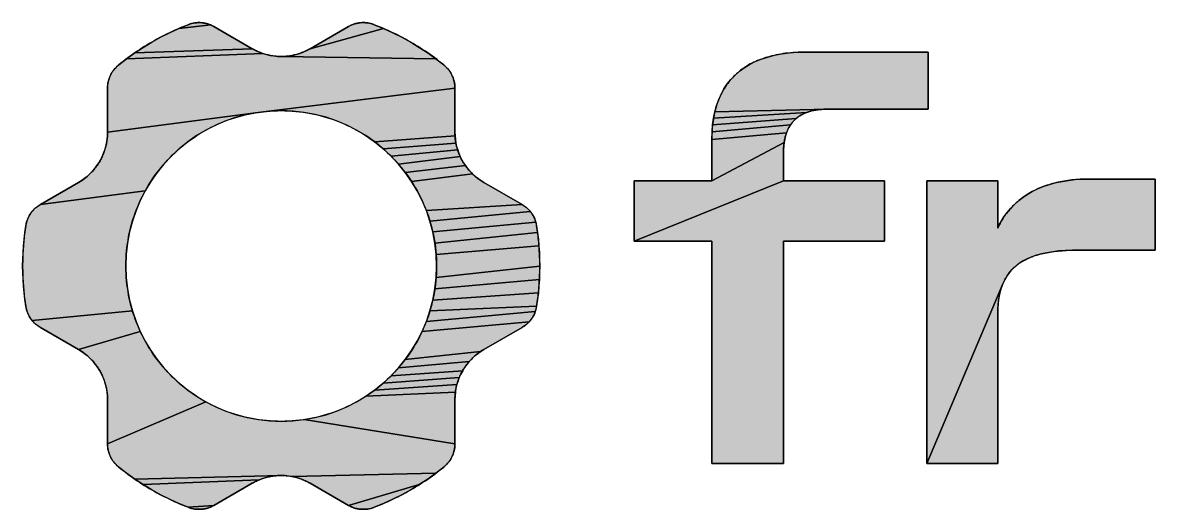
# Model space of a CAD drawing. Header units: millimetres. Extents: x 0 to 420, y 0 to 297.
# Drawn here: x 335.25 to 349.34, y 51.62 to 57.68 of the extents above; entities that cross this region are included whole.
import ezdxf

# ---------------------------------------------------------------- set-up
doc = ezdxf.new("R2010")
doc.units = ezdxf.units.MM
doc.header["$LTSCALE"] = 23.1
doc.layers.get('0').update_dxf_attribs({"linetype": 'CONTINUOUS'})

msp = doc.modelspace()

# ---------------------------------------------------------------- hatches: boundary and pattern name
at = {"linetype": 'CONTINUOUS'}
for points in [[(337.633, 57.627), (338.109, 57.352), (336.648, 57.3), (336.752, 57.369), (336.859, 57.433), (336.969, 57.494), (337.081, 57.551), (337.196, 57.603), (337.593, 57.647), (337.613, 57.637)], [(337.421, 57.675), (337.443, 57.676), (337.465, 57.676), (337.487, 57.674), (337.508, 57.671), (337.53, 57.667), (337.551, 57.661), (337.572, 57.655), (337.593, 57.647), (337.196, 57.603), (337.313, 57.651), (337.334, 57.658), (337.355, 57.664), (337.377, 57.669), (337.399, 57.673)], [(340.186, 57.369), (340.29, 57.3), (340.391, 57.227), (338.469, 57.256), (338.515, 57.257), (338.562, 57.262), (338.608, 57.269), (338.653, 57.28), (338.699, 57.293), (338.743, 57.31), (338.786, 57.33), (338.829, 57.352), (339.742, 57.603), (339.857, 57.551), (339.969, 57.494), (340.079, 57.433)], [(339.495, 57.676), (339.517, 57.675), (339.539, 57.673), (339.56, 57.669), (339.582, 57.664), (339.603, 57.658), (339.625, 57.651), (339.742, 57.603), (338.829, 57.352), (339.305, 57.627), (339.324, 57.637), (339.345, 57.647), (339.365, 57.655), (339.386, 57.661), (339.408, 57.667), (339.429, 57.671), (339.451, 57.674), (339.473, 57.676)], [(338.195, 57.31), (338.239, 57.293), (336.546, 57.227), (336.648, 57.3), (338.109, 57.352), (338.151, 57.33)], [(338.469, 57.256), (340.391, 57.227), (340.49, 57.15), (340.507, 57.136), (340.523, 57.12), (340.538, 57.104), (340.552, 57.087), (340.565, 57.069), (340.576, 57.051), (340.587, 57.032), (340.596, 57.012), (340.605, 56.992), (340.612, 56.971), (340.618, 56.95), (340.622, 56.928), (340.626, 56.906), (340.628, 56.884), (340.628, 56.862), (338.183, 56.561), (336.309, 56.313), (336.309, 56.862), (336.31, 56.884), (336.312, 56.906), (336.315, 56.928), (336.32, 56.95), (336.326, 56.971), (336.333, 56.992), (336.341, 57.012), (336.351, 57.032), (336.361, 57.051), (336.373, 57.069), (336.386, 57.087), (336.4, 57.104), (336.415, 57.12), (336.431, 57.136), (336.448, 57.15), (336.546, 57.227), (338.239, 57.293), (338.284, 57.28), (338.33, 57.269), (338.376, 57.262), (338.422, 57.257)], [(344.892, 57.308), (344.998, 57.31), (346.514, 57.31), (346.514, 56.601), (345.269, 56.601), (343.861, 56.569), (343.882, 56.646), (343.908, 56.718), (343.939, 56.787), (343.974, 56.853), (344.015, 56.914), (344.06, 56.971), (344.111, 57.023), (344.166, 57.072), (344.226, 57.116), (344.292, 57.156), (344.362, 57.192), (344.437, 57.223), (344.518, 57.249), (344.604, 57.271), (344.694, 57.288), (344.79, 57.3)], [(338.469, 56.582), (338.325, 56.577), (338.183, 56.561), (340.628, 56.862), (340.628, 56.313), (340.63, 56.268), (339.631, 56.193), (339.52, 56.271), (339.404, 56.341), (339.283, 56.402), (339.157, 56.456), (339.027, 56.5), (338.892, 56.535), (338.754, 56.561), (338.613, 56.577)], [(337.533, 56.341), (337.417, 56.271), (337.307, 56.193), (337.202, 56.108), (337.103, 56.016), (337.011, 55.918), (336.926, 55.813), (336.849, 55.702), (336.779, 55.586), (335.474, 55.415), (335.949, 55.69), (335.988, 55.713), (336.024, 55.739), (336.059, 55.767), (336.091, 55.797), (336.122, 55.829), (336.151, 55.862), (336.177, 55.898), (336.201, 55.934), (336.223, 55.972), (336.243, 56.011), (336.26, 56.052), (336.275, 56.093), (336.287, 56.136), (336.297, 56.179), (336.304, 56.223), (336.308, 56.268), (336.309, 56.313), (338.183, 56.561), (338.045, 56.535), (337.911, 56.5), (337.781, 56.456), (337.655, 56.402)], [(344.821, 56.433), (344.8, 56.404), (343.825, 56.317), (343.832, 56.404), (344.871, 56.484), (344.845, 56.459)], [(344.899, 56.506), (344.871, 56.484), (343.832, 56.404), (343.844, 56.488), (344.999, 56.558), (344.963, 56.543), (344.93, 56.525)], [(345.037, 56.571), (344.999, 56.558), (343.844, 56.488), (343.861, 56.569), (345.269, 56.601), (345.217, 56.6), (345.168, 56.596), (345.122, 56.59), (345.078, 56.582)], [(344.765, 56.34), (344.751, 56.305), (343.823, 56.225), (343.825, 56.317), (344.8, 56.404), (344.782, 56.373)], [(340.634, 56.223), (340.641, 56.179), (339.736, 56.108), (339.631, 56.193), (340.63, 56.268)], [(344.73, 56.229), (344.722, 56.188), (343.823, 55.711), (343.823, 56.225), (344.751, 56.305), (344.739, 56.268)], [(340.65, 56.136), (340.663, 56.093), (339.834, 56.016), (339.736, 56.108), (340.641, 56.179)], [(340.677, 56.052), (340.694, 56.011), (339.926, 55.918), (339.834, 56.016), (340.663, 56.093)], [(344.713, 56.052), (344.713, 55.711), (342.857, 54.96), (342.857, 55.711), (343.823, 55.711), (344.722, 56.188), (344.717, 56.144), (344.714, 56.099)], [(340.736, 55.934), (340.76, 55.898), (340.011, 55.813), (339.926, 55.918), (340.694, 56.011), (340.714, 55.972)], [(340.815, 55.829), (340.846, 55.797), (340.089, 55.702), (340.011, 55.813), (340.76, 55.898), (340.787, 55.862)], [(340.95, 55.713), (340.988, 55.69), (341.464, 55.415), (340.274, 55.339), (340.22, 55.465), (340.159, 55.586), (340.089, 55.702), (340.846, 55.797), (340.879, 55.767), (340.913, 55.739)], [(345.971, 55.711), (345.971, 54.96), (344.713, 54.96), (344.713, 52.193), (343.823, 52.193), (343.823, 54.96), (342.857, 54.96), (344.713, 55.711)], [(348.426, 55.73), (348.517, 55.732), (349.337, 55.732), (349.337, 54.849), (348.399, 54.849), (348.307, 54.848), (348.221, 54.844), (348.139, 54.837), (348.062, 54.828), (347.99, 54.816), (347.922, 54.801), (347.859, 54.784), (347.8, 54.764), (347.745, 54.741), (347.695, 54.715), (347.649, 54.686), (347.606, 54.654), (347.564, 54.617), (347.527, 54.575), (347.494, 54.531), (347.466, 54.482), (347.442, 54.43), (346.494, 52.193), (346.494, 55.711), (347.377, 55.711), (347.377, 55.12), (347.397, 55.163), (347.423, 55.21), (347.455, 55.261), (347.494, 55.314), (347.54, 55.368), (347.593, 55.423), (347.638, 55.463), (347.689, 55.502), (347.744, 55.539), (347.805, 55.575), (347.872, 55.608), (347.944, 55.638), (348.023, 55.665), (348.108, 55.688), (348.181, 55.703), (348.258, 55.715), (348.34, 55.724)], [(336.717, 55.465), (336.664, 55.339), (336.619, 55.208), (336.584, 55.074), (336.558, 54.936), (336.543, 54.795), (336.538, 54.65), (336.543, 54.506), (336.558, 54.365), (336.584, 54.227), (336.619, 54.093), (335.373, 53.971), (335.36, 53.989), (335.347, 54.007), (335.336, 54.026), (335.326, 54.045), (335.317, 54.065), (335.309, 54.086), (335.302, 54.107), (335.297, 54.129), (335.293, 54.151), (335.281, 54.232), (335.272, 54.315), (335.264, 54.398), (335.259, 54.481), (335.255, 54.566), (335.254, 54.65), (335.255, 54.735), (335.259, 54.819), (335.264, 54.903), (335.272, 54.986), (335.281, 55.069), (335.293, 55.151), (335.297, 55.173), (335.302, 55.194), (335.309, 55.215), (335.317, 55.236), (335.326, 55.256), (335.336, 55.275), (335.347, 55.294), (335.36, 55.312), (335.373, 55.329), (335.388, 55.346), (335.403, 55.362), (335.419, 55.376), (335.437, 55.39), (335.455, 55.403), (335.474, 55.415), (336.779, 55.586)], [(341.55, 55.346), (341.565, 55.329), (340.318, 55.208), (340.274, 55.339), (341.464, 55.415), (341.483, 55.403), (341.501, 55.39), (341.518, 55.376), (341.535, 55.362)], [(341.628, 55.215), (341.635, 55.194), (340.353, 55.074), (340.318, 55.208), (341.565, 55.329), (341.578, 55.312), (341.59, 55.294), (341.601, 55.275), (341.612, 55.256), (341.621, 55.236)], [(341.644, 55.151), (341.656, 55.069), (340.379, 54.936), (340.353, 55.074), (341.635, 55.194), (341.64, 55.173)], [(341.666, 54.986), (341.674, 54.903), (340.395, 54.795), (340.379, 54.936), (341.656, 55.069)], [(341.679, 54.819), (341.682, 54.735), (341.684, 54.65), (340.395, 54.506), (340.4, 54.65), (340.395, 54.795), (341.674, 54.903)], [(341.682, 54.566), (341.679, 54.481), (340.379, 54.365), (340.395, 54.506), (341.684, 54.65)], [(341.674, 54.398), (341.666, 54.315), (340.353, 54.227), (340.379, 54.365), (341.679, 54.481)], [(347.377, 54.042), (347.377, 52.193), (346.494, 52.193), (347.442, 54.43), (347.421, 54.375), (347.405, 54.316), (347.393, 54.253), (347.384, 54.187), (347.379, 54.116)], [(341.656, 54.232), (341.644, 54.151), (340.318, 54.093), (340.353, 54.227), (341.666, 54.315)], [(336.619, 54.093), (336.664, 53.962), (336.717, 53.836), (335.949, 53.612), (335.474, 53.886), (335.455, 53.898), (335.437, 53.911), (335.419, 53.924), (335.403, 53.939), (335.388, 53.955), (335.373, 53.971)], [(341.565, 53.971), (341.55, 53.955), (340.22, 53.836), (340.274, 53.962), (341.628, 54.086), (341.621, 54.065), (341.612, 54.045), (341.601, 54.026), (341.59, 54.007), (341.578, 53.989)], [(341.635, 54.107), (341.628, 54.086), (340.274, 53.962), (340.318, 54.093), (341.644, 54.151), (341.64, 54.129)], [(341.464, 53.886), (340.988, 53.612), (340.948, 53.586), (340.011, 53.488), (340.089, 53.599), (340.159, 53.715), (340.22, 53.836), (341.55, 53.955), (341.535, 53.939), (341.518, 53.924), (341.501, 53.911), (341.483, 53.898)], [(336.779, 53.715), (336.849, 53.599), (336.926, 53.488), (337.011, 53.383), (337.103, 53.285), (337.202, 53.193), (337.307, 53.108), (337.417, 53.03), (337.533, 52.96), (336.309, 52.439), (336.309, 52.988), (336.308, 53.036), (336.303, 53.083), (336.295, 53.13), (336.284, 53.176), (336.27, 53.221), (336.254, 53.264), (336.235, 53.307), (336.213, 53.348), (336.188, 53.388), (336.161, 53.425), (336.131, 53.462), (336.099, 53.496), (336.065, 53.528), (336.029, 53.558), (335.99, 53.586), (335.949, 53.612), (336.717, 53.836)], [(340.838, 53.496), (340.806, 53.462), (339.926, 53.383), (340.011, 53.488), (340.948, 53.586), (340.909, 53.558), (340.872, 53.528)], [(340.749, 53.388), (340.725, 53.348), (339.834, 53.285), (339.926, 53.383), (340.806, 53.462), (340.776, 53.425)], [(340.667, 53.221), (340.653, 53.176), (339.631, 53.108), (339.736, 53.193), (340.683, 53.264)], [(340.703, 53.307), (340.683, 53.264), (339.736, 53.193), (339.834, 53.285), (340.725, 53.348)], [(340.642, 53.13), (340.635, 53.083), (339.52, 53.03), (339.631, 53.108), (340.653, 53.176)], [(338.469, 52.719), (338.613, 52.724), (338.754, 52.74), (340.628, 52.439), (340.628, 52.417), (340.626, 52.395), (340.622, 52.373), (340.618, 52.351), (340.612, 52.33), (340.605, 52.309), (340.596, 52.289), (340.587, 52.269), (340.576, 52.25), (340.565, 52.232), (340.552, 52.214), (340.538, 52.197), (340.523, 52.181), (340.507, 52.165), (340.49, 52.151), (340.391, 52.074), (338.608, 52.032), (338.562, 52.039), (338.515, 52.044), (338.469, 52.045), (336.648, 52.001), (336.546, 52.074), (336.448, 52.151), (336.431, 52.165), (336.415, 52.181), (336.4, 52.197), (336.386, 52.214), (336.373, 52.232), (336.361, 52.25), (336.351, 52.269), (336.341, 52.289), (336.333, 52.309), (336.326, 52.33), (336.32, 52.351), (336.315, 52.373), (336.312, 52.395), (336.31, 52.417), (336.309, 52.439), (337.533, 52.96), (337.655, 52.899), (337.781, 52.845), (337.911, 52.801), (338.045, 52.766), (338.183, 52.74), (338.325, 52.724)], [(340.63, 53.036), (340.628, 52.988), (340.628, 52.439), (338.754, 52.74), (338.892, 52.766), (339.027, 52.801), (339.157, 52.845), (339.283, 52.899), (339.404, 52.96), (339.52, 53.03), (340.635, 53.083)], [(338.239, 52.008), (338.195, 51.991), (336.752, 51.932), (336.648, 52.001), (338.469, 52.045), (338.422, 52.044), (338.376, 52.039), (338.33, 52.032), (338.284, 52.021)], [(338.109, 51.949), (337.633, 51.674), (337.313, 51.65), (337.196, 51.698), (337.081, 51.75), (336.969, 51.807), (336.859, 51.867), (336.752, 51.932), (338.195, 51.991), (338.151, 51.972)], [(338.608, 52.032), (340.391, 52.074), (340.29, 52.001), (340.186, 51.932), (339.305, 51.674), (338.829, 51.949), (338.786, 51.972), (338.743, 51.991), (338.699, 52.008), (338.653, 52.021)], [(339.742, 51.698), (339.625, 51.65), (339.603, 51.643), (339.582, 51.636), (339.56, 51.632), (339.539, 51.628), (339.517, 51.626), (339.495, 51.625), (339.473, 51.625), (339.451, 51.627), (339.429, 51.63), (339.408, 51.634), (339.386, 51.639), (339.365, 51.646), (339.345, 51.654), (339.324, 51.663), (339.305, 51.674), (340.186, 51.932), (340.079, 51.867), (339.969, 51.807), (339.857, 51.75)], [(337.593, 51.654), (337.572, 51.646), (337.551, 51.639), (337.53, 51.634), (337.508, 51.63), (337.487, 51.627), (337.465, 51.625), (337.443, 51.625), (337.421, 51.626), (337.399, 51.628), (337.377, 51.632), (337.355, 51.636), (337.334, 51.643), (337.313, 51.65), (337.633, 51.674), (337.613, 51.663)]]:
    msp.add_hatch(color=7, dxfattribs=at).paths.add_polyline_path(points)

# ---------------------------------------------------------------- linework, layer by layer
at = {"color": 7, "linetype": 'CONTINUOUS'}
for p, q in [((338.109, 57.352), (337.633, 57.627)), ((339.305, 57.627), (338.829, 57.352)), ((346.514, 57.31), (344.998, 57.31)), ((346.514, 56.601), (346.514, 57.31)), ((336.309, 56.862), (336.309, 56.313)), ((340.628, 56.313), (340.628, 56.862)), ((345.269, 56.601), (346.514, 56.601)), ((343.823, 56.225), (343.823, 55.711)), ((344.713, 55.711), (344.713, 56.052)), ((335.949, 55.69), (335.474, 55.415)), ((341.464, 55.415), (340.988, 55.69)), ((343.823, 55.711), (342.857, 55.711)), ((342.857, 55.711), (342.857, 54.96)), ((345.971, 55.711), (344.713, 55.711)), ((345.971, 54.96), (345.971, 55.711)), ((347.377, 55.711), (346.494, 55.711)), ((346.494, 55.711), (346.494, 52.193)), ((347.377, 55.12), (347.377, 55.711)), ((349.337, 55.732), (348.517, 55.732)), ((349.337, 54.849), (349.337, 55.732)), ((342.857, 54.96), (343.823, 54.96)), ((343.823, 54.96), (343.823, 52.193)), ((344.713, 54.96), (345.971, 54.96)), ((344.713, 52.193), (344.713, 54.96)), ((348.399, 54.849), (349.337, 54.849)), ((347.377, 52.193), (347.377, 54.042)), ((335.474, 53.886), (335.949, 53.612)), ((340.988, 53.612), (341.464, 53.886)), ((336.309, 52.988), (336.309, 52.439)), ((340.628, 52.439), (340.628, 52.988)), ((343.823, 52.193), (344.713, 52.193)), ((346.494, 52.193), (347.377, 52.193)), ((337.633, 51.674), (338.109, 51.949)), ((338.829, 51.949), (339.305, 51.674))]:
    msp.add_line(p, q, dxfattribs=at)
for points in [[(337.313, 57.651), (337.279, 57.638), (337.246, 57.624), (337.212, 57.61), (337.179, 57.596), (337.146, 57.581), (337.113, 57.566), (337.081, 57.551), (337.049, 57.535), (337.016, 57.519), (336.984, 57.503), (336.953, 57.486), (336.921, 57.469), (336.89, 57.451), (336.859, 57.433), (336.828, 57.415), (336.797, 57.397), (336.767, 57.378), (336.737, 57.359), (336.707, 57.339), (336.677, 57.32), (336.648, 57.3), (336.618, 57.279), (336.589, 57.258), (336.56, 57.237), (336.532, 57.216), (336.504, 57.194), (336.476, 57.172), (336.448, 57.15)], [(337.633, 57.627), (338.109, 57.352), (336.648, 57.3), (336.752, 57.369), (336.859, 57.433), (336.969, 57.494), (337.081, 57.551), (337.196, 57.603), (337.593, 57.647), (337.613, 57.637), (337.633, 57.627)], [(337.421, 57.675), (337.443, 57.676), (337.465, 57.676), (337.487, 57.674), (337.508, 57.671), (337.53, 57.667), (337.551, 57.661), (337.572, 57.655), (337.593, 57.647), (337.196, 57.603), (337.313, 57.651), (337.334, 57.658), (337.355, 57.664), (337.377, 57.669), (337.399, 57.673), (337.421, 57.675)], [(337.633, 57.627), (337.627, 57.63), (337.621, 57.633), (337.614, 57.637), (337.608, 57.64), (337.602, 57.643), (337.596, 57.646), (337.589, 57.648), (337.583, 57.651), (337.576, 57.653), (337.57, 57.656), (337.563, 57.658), (337.557, 57.66), (337.55, 57.662), (337.543, 57.664), (337.537, 57.665), (337.53, 57.667), (337.523, 57.668), (337.516, 57.67), (337.51, 57.671), (337.503, 57.672), (337.496, 57.673), (337.489, 57.674), (337.483, 57.674), (337.476, 57.675), (337.469, 57.675), (337.462, 57.676), (337.455, 57.676), (337.448, 57.676), (337.441, 57.676), (337.435, 57.676), (337.428, 57.676), (337.421, 57.675), (337.414, 57.675), (337.407, 57.674), (337.4, 57.673), (337.393, 57.672), (337.387, 57.671), (337.38, 57.67), (337.373, 57.668), (337.366, 57.667), (337.36, 57.665), (337.353, 57.664), (337.346, 57.662), (337.339, 57.66), (337.333, 57.658), (337.326, 57.656), (337.319, 57.653), (337.313, 57.651)], [(340.186, 57.369), (340.29, 57.3), (340.391, 57.227), (338.469, 57.256), (338.515, 57.257), (338.562, 57.262), (338.608, 57.269), (338.653, 57.28), (338.699, 57.293), (338.743, 57.31), (338.786, 57.33), (338.829, 57.352), (339.742, 57.603), (339.857, 57.551), (339.969, 57.494), (340.079, 57.433), (340.186, 57.369)], [(339.495, 57.676), (339.517, 57.675), (339.539, 57.673), (339.56, 57.669), (339.582, 57.664), (339.603, 57.658), (339.625, 57.651), (339.742, 57.603), (338.829, 57.352), (339.305, 57.627), (339.324, 57.637), (339.345, 57.647), (339.365, 57.655), (339.386, 57.661), (339.408, 57.667), (339.429, 57.671), (339.451, 57.674), (339.473, 57.676), (339.495, 57.676)], [(339.625, 57.651), (339.618, 57.653), (339.611, 57.656), (339.605, 57.658), (339.598, 57.66), (339.591, 57.662), (339.585, 57.664), (339.578, 57.665), (339.571, 57.667), (339.564, 57.668), (339.558, 57.67), (339.551, 57.671), (339.544, 57.672), (339.537, 57.673), (339.53, 57.674), (339.523, 57.675), (339.517, 57.675), (339.51, 57.676), (339.503, 57.676), (339.496, 57.676), (339.489, 57.676), (339.482, 57.676), (339.475, 57.676), (339.469, 57.675), (339.462, 57.675), (339.455, 57.674), (339.448, 57.674), (339.441, 57.673), (339.435, 57.672), (339.428, 57.671), (339.421, 57.67), (339.414, 57.668), (339.408, 57.667), (339.401, 57.665), (339.394, 57.664), (339.388, 57.662), (339.381, 57.66), (339.374, 57.658), (339.368, 57.656), (339.361, 57.653), (339.355, 57.651), (339.348, 57.648), (339.342, 57.646), (339.336, 57.643), (339.329, 57.64), (339.323, 57.637), (339.317, 57.633), (339.311, 57.63), (339.305, 57.627)], [(340.49, 57.15), (340.462, 57.172), (340.434, 57.194), (340.406, 57.216), (340.377, 57.237), (340.348, 57.258), (340.319, 57.279), (340.29, 57.3), (340.261, 57.32), (340.231, 57.339), (340.201, 57.359), (340.171, 57.378), (340.14, 57.397), (340.109, 57.415), (340.079, 57.433), (340.048, 57.451), (340.016, 57.469), (339.985, 57.486), (339.953, 57.503), (339.921, 57.519), (339.889, 57.535), (339.857, 57.551), (339.824, 57.566), (339.791, 57.581), (339.758, 57.596), (339.725, 57.61), (339.692, 57.624), (339.658, 57.638), (339.625, 57.651)], [(338.195, 57.31), (338.239, 57.293), (336.546, 57.227), (336.648, 57.3), (338.109, 57.352), (338.151, 57.33), (338.195, 57.31)], [(338.829, 57.352), (338.816, 57.345), (338.803, 57.338), (338.79, 57.332), (338.777, 57.325), (338.764, 57.319), (338.751, 57.313), (338.738, 57.308), (338.725, 57.303), (338.711, 57.298), (338.698, 57.293), (338.684, 57.289), (338.671, 57.284), (338.657, 57.281), (338.643, 57.277), (338.629, 57.274), (338.616, 57.271), (338.602, 57.268), (338.588, 57.265), (338.574, 57.263), (338.56, 57.261), (338.546, 57.26), (338.532, 57.258), (338.518, 57.257), (338.504, 57.256), (338.49, 57.256), (338.476, 57.256), (338.462, 57.256), (338.448, 57.256), (338.434, 57.256), (338.42, 57.257), (338.405, 57.258), (338.391, 57.26), (338.377, 57.261), (338.364, 57.263), (338.35, 57.265), (338.336, 57.268), (338.322, 57.271), (338.308, 57.274), (338.294, 57.277), (338.281, 57.281), (338.267, 57.284), (338.253, 57.289), (338.24, 57.293), (338.226, 57.298), (338.213, 57.303), (338.2, 57.308), (338.186, 57.313), (338.173, 57.319), (338.16, 57.325), (338.147, 57.332), (338.134, 57.338), (338.122, 57.345), (338.109, 57.352)], [(338.469, 57.256), (340.391, 57.227), (340.49, 57.15), (340.507, 57.136), (340.523, 57.12), (340.538, 57.104), (340.552, 57.087), (340.565, 57.069), (340.576, 57.051), (340.587, 57.032), (340.596, 57.012), (340.605, 56.992), (340.612, 56.971), (340.618, 56.95), (340.622, 56.928), (340.626, 56.906), (340.628, 56.884), (340.628, 56.862), (338.183, 56.561), (336.309, 56.313), (336.309, 56.862), (336.31, 56.884), (336.312, 56.906), (336.315, 56.928), (336.32, 56.95), (336.326, 56.971), (336.333, 56.992), (336.341, 57.012), (336.351, 57.032), (336.361, 57.051), (336.373, 57.069), (336.386, 57.087), (336.4, 57.104), (336.415, 57.12), (336.431, 57.136), (336.448, 57.15), (336.546, 57.227), (338.239, 57.293), (338.284, 57.28), (338.33, 57.269), (338.376, 57.262), (338.422, 57.257), (338.469, 57.256)], [(344.998, 57.31), (344.964, 57.31), (344.931, 57.309), (344.898, 57.308), (344.865, 57.306), (344.833, 57.304), (344.802, 57.301), (344.771, 57.298), (344.74, 57.295), (344.711, 57.291), (344.681, 57.286), (344.652, 57.281), (344.624, 57.275), (344.596, 57.269), (344.569, 57.263), (344.542, 57.256), (344.516, 57.249), (344.49, 57.241), (344.465, 57.232), (344.44, 57.224), (344.415, 57.214), (344.392, 57.205), (344.368, 57.195), (344.346, 57.184), (344.323, 57.173), (344.301, 57.162), (344.28, 57.15), (344.259, 57.137), (344.239, 57.125), (344.219, 57.111), (344.2, 57.098), (344.181, 57.084), (344.163, 57.069), (344.145, 57.054), (344.128, 57.039), (344.111, 57.023), (344.094, 57.007), (344.078, 56.991), (344.063, 56.974), (344.048, 56.956), (344.034, 56.939), (344.02, 56.92), (344.006, 56.902), (343.993, 56.883), (343.981, 56.863), (343.969, 56.843), (343.957, 56.823), (343.946, 56.803), (343.936, 56.782), (343.926, 56.76), (343.916, 56.739), (343.907, 56.716), (343.898, 56.694), (343.89, 56.671), (343.882, 56.648), (343.875, 56.624), (343.868, 56.6), (343.862, 56.576), (343.856, 56.551), (343.851, 56.526), (343.846, 56.5), (343.842, 56.474), (343.838, 56.448), (343.834, 56.421), (343.831, 56.395), (343.829, 56.367), (343.827, 56.34), (343.825, 56.312), (343.824, 56.283), (343.823, 56.255), (343.823, 56.225)], [(344.892, 57.308), (344.998, 57.31), (346.514, 57.31), (346.514, 56.601), (345.269, 56.601), (343.861, 56.569), (343.882, 56.646), (343.908, 56.718), (343.939, 56.787), (343.974, 56.853), (344.015, 56.914), (344.06, 56.971), (344.111, 57.023), (344.166, 57.072), (344.226, 57.116), (344.292, 57.156), (344.362, 57.192), (344.437, 57.223), (344.518, 57.249), (344.604, 57.271), (344.694, 57.288), (344.79, 57.3), (344.892, 57.308)], [(336.448, 57.15), (336.442, 57.146), (336.437, 57.141), (336.432, 57.137), (336.427, 57.132), (336.422, 57.127), (336.417, 57.122), (336.412, 57.117), (336.407, 57.112), (336.403, 57.107), (336.398, 57.102), (336.394, 57.097), (336.389, 57.091), (336.385, 57.086), (336.381, 57.08), (336.377, 57.075), (336.373, 57.069), (336.369, 57.063), (336.365, 57.058), (336.362, 57.052), (336.358, 57.046), (336.355, 57.04), (336.352, 57.034), (336.349, 57.028), (336.346, 57.022), (336.343, 57.016), (336.34, 57.009), (336.337, 57.003), (336.335, 56.997), (336.332, 56.99), (336.33, 56.984), (336.328, 56.977), (336.326, 56.971), (336.324, 56.964), (336.322, 56.958), (336.32, 56.951), (336.318, 56.944), (336.317, 56.938), (336.316, 56.931), (336.314, 56.924), (336.313, 56.917), (336.312, 56.91), (336.311, 56.903), (336.311, 56.897), (336.31, 56.89), (336.31, 56.883), (336.309, 56.876), (336.309, 56.869), (336.309, 56.862)], [(340.628, 56.862), (340.628, 56.869), (340.628, 56.876), (340.628, 56.883), (340.627, 56.89), (340.627, 56.897), (340.626, 56.903), (340.625, 56.91), (340.624, 56.917), (340.623, 56.924), (340.622, 56.931), (340.62, 56.938), (340.619, 56.944), (340.617, 56.951), (340.616, 56.958), (340.614, 56.964), (340.612, 56.971), (340.61, 56.977), (340.607, 56.984), (340.605, 56.99), (340.603, 56.997), (340.6, 57.003), (340.597, 57.009), (340.595, 57.016), (340.592, 57.022), (340.589, 57.028), (340.586, 57.034), (340.582, 57.04), (340.579, 57.046), (340.576, 57.052), (340.572, 57.058), (340.568, 57.063), (340.565, 57.069), (340.561, 57.075), (340.557, 57.08), (340.553, 57.086), (340.548, 57.091), (340.544, 57.097), (340.54, 57.102), (340.535, 57.107), (340.53, 57.112), (340.526, 57.117), (340.521, 57.122), (340.516, 57.127), (340.511, 57.132), (340.506, 57.137), (340.501, 57.141), (340.495, 57.146), (340.49, 57.15)], [(338.469, 56.582), (338.325, 56.577), (338.183, 56.561), (340.628, 56.862), (340.628, 56.313), (340.63, 56.268), (339.631, 56.193), (339.52, 56.271), (339.404, 56.341), (339.283, 56.402), (339.157, 56.456), (339.027, 56.5), (338.892, 56.535), (338.754, 56.561), (338.613, 56.577), (338.469, 56.582)], [(337.533, 56.341), (337.417, 56.271), (337.307, 56.193), (337.202, 56.108), (337.103, 56.016), (337.011, 55.918), (336.926, 55.813), (336.849, 55.702), (336.779, 55.586), (335.474, 55.415), (335.949, 55.69), (335.988, 55.713), (336.024, 55.739), (336.059, 55.767), (336.091, 55.797), (336.122, 55.829), (336.151, 55.862), (336.177, 55.898), (336.201, 55.934), (336.223, 55.972), (336.243, 56.011), (336.26, 56.052), (336.275, 56.093), (336.287, 56.136), (336.297, 56.179), (336.304, 56.223), (336.308, 56.268), (336.309, 56.313), (338.183, 56.561), (338.045, 56.535), (337.911, 56.5), (337.781, 56.456), (337.655, 56.402), (337.533, 56.341)], [(336.538, 54.65), (336.538, 54.697), (336.54, 54.743), (336.542, 54.788), (336.546, 54.834), (336.551, 54.879), (336.557, 54.924), (336.564, 54.968), (336.571, 55.012), (336.58, 55.056), (336.59, 55.099), (336.601, 55.142), (336.612, 55.185), (336.625, 55.227), (336.639, 55.269), (336.653, 55.311), (336.669, 55.352), (336.685, 55.392), (336.702, 55.432), (336.72, 55.472), (336.739, 55.511), (336.759, 55.549), (336.78, 55.588), (336.801, 55.625), (336.823, 55.662), (336.847, 55.699), (336.87, 55.735), (336.895, 55.77), (336.92, 55.805), (336.947, 55.839), (336.973, 55.873), (337.001, 55.906), (337.029, 55.938), (337.058, 55.97), (337.088, 56.001), (337.119, 56.031), (337.15, 56.061), (337.181, 56.09), (337.214, 56.118), (337.247, 56.146), (337.28, 56.173), (337.314, 56.199), (337.349, 56.224), (337.385, 56.249), (337.421, 56.273), (337.457, 56.296), (337.494, 56.318), (337.532, 56.34), (337.57, 56.36), (337.608, 56.38), (337.648, 56.399), (337.687, 56.417), (337.727, 56.434), (337.768, 56.451), (337.809, 56.466), (337.85, 56.481), (337.892, 56.494), (337.934, 56.507), (337.977, 56.519), (338.02, 56.529), (338.063, 56.539), (338.107, 56.548), (338.151, 56.556), (338.196, 56.563), (338.24, 56.568), (338.286, 56.573), (338.331, 56.577), (338.377, 56.58), (338.423, 56.581), (338.469, 56.582)], [(338.469, 56.582), (338.515, 56.581), (338.561, 56.58), (338.607, 56.577), (338.652, 56.573), (338.697, 56.568), (338.742, 56.563), (338.787, 56.556), (338.831, 56.548), (338.874, 56.539), (338.918, 56.529), (338.961, 56.519), (339.003, 56.507), (339.046, 56.494), (339.088, 56.481), (339.129, 56.466), (339.17, 56.451), (339.21, 56.434), (339.251, 56.417), (339.29, 56.399), (339.329, 56.38), (339.368, 56.36), (339.406, 56.34), (339.443, 56.318), (339.481, 56.296), (339.517, 56.273), (339.553, 56.249), (339.588, 56.224), (339.623, 56.199), (339.657, 56.173), (339.691, 56.146), (339.724, 56.118), (339.756, 56.09), (339.788, 56.061), (339.819, 56.031), (339.849, 56.001), (339.879, 55.97), (339.908, 55.938), (339.936, 55.906), (339.964, 55.873), (339.991, 55.839), (340.017, 55.805), (340.042, 55.77), (340.067, 55.735), (340.091, 55.699), (340.114, 55.662), (340.136, 55.625), (340.158, 55.588), (340.178, 55.549), (340.198, 55.511), (340.217, 55.472), (340.235, 55.432), (340.252, 55.392), (340.269, 55.352), (340.284, 55.311), (340.299, 55.269), (340.312, 55.227), (340.325, 55.185), (340.337, 55.142), (340.347, 55.099), (340.357, 55.056), (340.366, 55.012), (340.374, 54.968), (340.381, 54.924), (340.387, 54.879), (340.391, 54.834), (340.395, 54.788), (340.398, 54.743), (340.399, 54.697), (340.4, 54.65)], [(344.821, 56.433), (344.8, 56.404), (343.825, 56.317), (343.832, 56.404), (344.871, 56.484), (344.845, 56.459), (344.821, 56.433)], [(344.899, 56.506), (344.871, 56.484), (343.832, 56.404), (343.844, 56.488), (344.999, 56.558), (344.963, 56.543), (344.93, 56.525), (344.899, 56.506)], [(345.037, 56.571), (344.999, 56.558), (343.844, 56.488), (343.861, 56.569), (345.269, 56.601), (345.217, 56.6), (345.168, 56.596), (345.122, 56.59), (345.078, 56.582), (345.037, 56.571)], [(344.713, 56.052), (344.713, 56.067), (344.713, 56.081), (344.714, 56.096), (344.714, 56.11), (344.715, 56.124), (344.716, 56.138), (344.718, 56.152), (344.719, 56.165), (344.721, 56.179), (344.723, 56.192), (344.725, 56.205), (344.727, 56.218), (344.73, 56.23), (344.733, 56.243), (344.736, 56.255), (344.739, 56.267), (344.742, 56.278), (344.746, 56.29), (344.75, 56.301), (344.754, 56.313), (344.758, 56.323), (344.763, 56.334), (344.767, 56.345), (344.772, 56.355), (344.777, 56.365), (344.783, 56.375), (344.788, 56.385), (344.794, 56.394), (344.8, 56.404), (344.806, 56.413), (344.813, 56.422), (344.82, 56.431), (344.827, 56.439), (344.834, 56.447), (344.841, 56.455), (344.849, 56.463), (344.857, 56.471), (344.865, 56.478), (344.873, 56.486), (344.882, 56.493), (344.89, 56.499), (344.9, 56.506), (344.909, 56.512), (344.918, 56.518), (344.928, 56.524), (344.938, 56.53), (344.948, 56.536), (344.959, 56.541), (344.97, 56.546), (344.981, 56.551), (344.992, 56.555), (345.003, 56.56), (345.015, 56.564), (345.027, 56.568), (345.039, 56.572), (345.052, 56.575), (345.064, 56.579), (345.077, 56.582), (345.09, 56.584), (345.104, 56.587), (345.118, 56.589), (345.132, 56.592), (345.146, 56.594), (345.16, 56.595), (345.175, 56.597), (345.19, 56.598), (345.205, 56.599), (345.221, 56.6), (345.237, 56.6), (345.253, 56.601), (345.269, 56.601)], [(344.765, 56.34), (344.751, 56.305), (343.823, 56.225), (343.825, 56.317), (344.8, 56.404), (344.782, 56.373), (344.765, 56.34)], [(336.309, 56.313), (336.309, 56.298), (336.309, 56.284), (336.308, 56.269), (336.307, 56.255), (336.306, 56.241), (336.304, 56.226), (336.302, 56.212), (336.3, 56.198), (336.298, 56.184), (336.295, 56.17), (336.292, 56.156), (336.289, 56.142), (336.285, 56.129), (336.281, 56.115), (336.277, 56.101), (336.273, 56.088), (336.268, 56.074), (336.264, 56.061), (336.259, 56.048), (336.253, 56.035), (336.248, 56.022), (336.242, 56.009), (336.236, 55.996), (336.23, 55.984), (336.223, 55.971), (336.216, 55.959), (336.209, 55.947), (336.202, 55.935), (336.194, 55.923), (336.187, 55.911), (336.179, 55.9), (336.17, 55.888), (336.162, 55.877), (336.153, 55.866), (336.144, 55.855), (336.135, 55.844), (336.126, 55.833), (336.117, 55.823), (336.107, 55.813), (336.097, 55.803), (336.087, 55.793), (336.076, 55.783), (336.066, 55.773), (336.055, 55.764), (336.044, 55.755), (336.033, 55.746), (336.021, 55.737), (336.01, 55.729), (335.998, 55.721), (335.986, 55.713), (335.974, 55.705), (335.962, 55.697), (335.949, 55.69)], [(340.634, 56.223), (340.641, 56.179), (339.736, 56.108), (339.631, 56.193), (340.63, 56.268), (340.634, 56.223)], [(340.988, 55.69), (340.976, 55.697), (340.963, 55.705), (340.951, 55.713), (340.939, 55.721), (340.928, 55.729), (340.916, 55.737), (340.905, 55.746), (340.893, 55.755), (340.882, 55.764), (340.872, 55.773), (340.861, 55.783), (340.851, 55.793), (340.841, 55.803), (340.831, 55.813), (340.821, 55.823), (340.811, 55.833), (340.802, 55.844), (340.793, 55.855), (340.784, 55.866), (340.775, 55.877), (340.767, 55.888), (340.759, 55.9), (340.751, 55.911), (340.743, 55.923), (340.736, 55.935), (340.728, 55.947), (340.721, 55.959), (340.714, 55.971), (340.708, 55.984), (340.702, 55.996), (340.696, 56.009), (340.69, 56.022), (340.684, 56.035), (340.679, 56.048), (340.674, 56.061), (340.669, 56.074), (340.664, 56.088), (340.66, 56.101), (340.656, 56.115), (340.652, 56.129), (340.649, 56.142), (340.646, 56.156), (340.643, 56.17), (340.64, 56.184), (340.637, 56.198), (340.635, 56.212), (340.633, 56.226), (340.632, 56.241), (340.631, 56.255), (340.63, 56.269), (340.629, 56.284), (340.628, 56.298), (340.628, 56.313)], [(344.73, 56.229), (344.722, 56.188), (343.823, 55.711), (343.823, 56.225), (344.751, 56.305), (344.739, 56.268), (344.73, 56.229)], [(340.65, 56.136), (340.663, 56.093), (339.834, 56.016), (339.736, 56.108), (340.641, 56.179), (340.65, 56.136)], [(340.677, 56.052), (340.694, 56.011), (339.926, 55.918), (339.834, 56.016), (340.663, 56.093), (340.677, 56.052)], [(344.713, 56.052), (344.713, 55.711), (342.857, 54.96), (342.857, 55.711), (343.823, 55.711), (344.722, 56.188), (344.717, 56.144), (344.714, 56.099), (344.713, 56.052)], [(340.736, 55.934), (340.76, 55.898), (340.011, 55.813), (339.926, 55.918), (340.694, 56.011), (340.714, 55.972), (340.736, 55.934)], [(340.815, 55.829), (340.846, 55.797), (340.089, 55.702), (340.011, 55.813), (340.76, 55.898), (340.787, 55.862), (340.815, 55.829)], [(340.95, 55.713), (340.988, 55.69), (341.464, 55.415), (340.274, 55.339), (340.22, 55.465), (340.159, 55.586), (340.089, 55.702), (340.846, 55.797), (340.879, 55.767), (340.913, 55.739), (340.95, 55.713)], [(345.971, 55.711), (345.971, 54.96), (344.713, 54.96), (344.713, 52.193), (343.823, 52.193), (343.823, 54.96), (342.857, 54.96), (344.713, 55.711), (345.971, 55.711)], [(348.426, 55.73), (348.517, 55.732), (349.337, 55.732), (349.337, 54.849), (348.399, 54.849), (348.307, 54.848), (348.221, 54.844), (348.139, 54.837), (348.062, 54.828), (347.99, 54.816), (347.922, 54.801), (347.859, 54.784), (347.8, 54.764), (347.745, 54.741), (347.695, 54.715), (347.649, 54.686), (347.606, 54.654), (347.564, 54.617), (347.527, 54.575), (347.494, 54.531), (347.466, 54.482), (347.442, 54.43), (346.494, 52.193), (346.494, 55.711), (347.377, 55.711), (347.377, 55.12), (347.397, 55.163), (347.423, 55.21), (347.455, 55.261), (347.494, 55.314), (347.54, 55.368), (347.593, 55.423), (347.638, 55.463), (347.689, 55.502), (347.744, 55.539), (347.805, 55.575), (347.872, 55.608), (347.944, 55.638), (348.023, 55.665), (348.108, 55.688), (348.181, 55.703), (348.258, 55.715), (348.34, 55.724), (348.426, 55.73)], [(348.517, 55.732), (348.488, 55.732), (348.46, 55.731), (348.432, 55.73), (348.404, 55.729), (348.377, 55.727), (348.35, 55.725), (348.324, 55.723), (348.298, 55.72), (348.273, 55.717), (348.248, 55.714), (348.224, 55.71), (348.2, 55.706), (348.176, 55.702), (348.153, 55.698), (348.13, 55.693), (348.108, 55.688), (348.083, 55.681), (348.059, 55.675), (348.035, 55.668), (348.011, 55.661), (347.989, 55.654), (347.966, 55.646), (347.944, 55.638), (347.923, 55.63), (347.902, 55.621), (347.882, 55.612), (347.862, 55.603), (347.843, 55.594), (347.824, 55.584), (347.805, 55.575), (347.784, 55.563), (347.764, 55.551), (347.744, 55.539), (347.725, 55.527), (347.707, 55.514), (347.689, 55.502), (347.671, 55.489), (347.655, 55.476), (347.638, 55.463), (347.623, 55.449), (347.608, 55.436), (347.593, 55.423), (347.578, 55.408), (347.563, 55.393), (347.549, 55.378), (347.535, 55.363), (347.522, 55.349), (347.51, 55.334), (347.498, 55.319), (347.486, 55.304), (347.475, 55.29), (347.465, 55.275), (347.455, 55.261), (347.446, 55.247), (347.437, 55.233), (347.429, 55.219), (347.421, 55.206), (347.413, 55.193), (347.406, 55.18), (347.4, 55.167), (347.393, 55.155), (347.387, 55.143), (347.382, 55.131), (347.377, 55.12)], [(336.717, 55.465), (336.664, 55.339), (336.619, 55.208), (336.584, 55.074), (336.558, 54.936), (336.543, 54.795), (336.538, 54.65), (336.543, 54.506), (336.558, 54.365), (336.584, 54.227), (336.619, 54.093), (335.373, 53.971), (335.36, 53.989), (335.347, 54.007), (335.336, 54.026), (335.326, 54.045), (335.317, 54.065), (335.309, 54.086), (335.302, 54.107), (335.297, 54.129), (335.293, 54.151), (335.281, 54.232), (335.272, 54.315), (335.264, 54.398), (335.259, 54.481), (335.255, 54.566), (335.254, 54.65), (335.255, 54.735), (335.259, 54.819), (335.264, 54.903), (335.272, 54.986), (335.281, 55.069), (335.293, 55.151), (335.297, 55.173), (335.302, 55.194), (335.309, 55.215), (335.317, 55.236), (335.326, 55.256), (335.336, 55.275), (335.347, 55.294), (335.36, 55.312), (335.373, 55.329), (335.388, 55.346), (335.403, 55.362), (335.419, 55.376), (335.437, 55.39), (335.455, 55.403), (335.474, 55.415), (336.779, 55.586), (336.717, 55.465)], [(335.474, 55.415), (335.468, 55.411), (335.462, 55.408), (335.456, 55.404), (335.45, 55.4), (335.444, 55.396), (335.439, 55.392), (335.433, 55.388), (335.428, 55.383), (335.422, 55.379), (335.417, 55.375), (335.412, 55.37), (335.407, 55.365), (335.402, 55.361), (335.397, 55.356), (335.392, 55.351), (335.388, 55.346), (335.383, 55.341), (335.378, 55.336), (335.374, 55.331), (335.37, 55.325), (335.365, 55.32), (335.361, 55.314), (335.357, 55.309), (335.353, 55.303), (335.35, 55.297), (335.346, 55.292), (335.342, 55.286), (335.339, 55.28), (335.335, 55.274), (335.332, 55.268), (335.329, 55.262), (335.326, 55.256), (335.323, 55.25), (335.32, 55.243), (335.317, 55.237), (335.315, 55.231), (335.312, 55.224), (335.31, 55.218), (335.308, 55.211), (335.306, 55.205), (335.304, 55.198), (335.302, 55.191), (335.3, 55.185), (335.298, 55.178), (335.297, 55.171), (335.295, 55.164), (335.294, 55.157), (335.293, 55.151)], [(341.55, 55.346), (341.565, 55.329), (340.318, 55.208), (340.274, 55.339), (341.464, 55.415), (341.483, 55.403), (341.501, 55.39), (341.518, 55.376), (341.535, 55.362), (341.55, 55.346)], [(341.644, 55.151), (341.643, 55.157), (341.642, 55.164), (341.641, 55.171), (341.639, 55.178), (341.638, 55.185), (341.636, 55.191), (341.634, 55.198), (341.632, 55.205), (341.63, 55.211), (341.628, 55.218), (341.625, 55.224), (341.623, 55.231), (341.62, 55.237), (341.617, 55.243), (341.615, 55.25), (341.612, 55.256), (341.609, 55.262), (341.605, 55.268), (341.602, 55.274), (341.599, 55.28), (341.595, 55.286), (341.592, 55.292), (341.588, 55.297), (341.584, 55.303), (341.58, 55.309), (341.576, 55.314), (341.572, 55.32), (341.568, 55.325), (341.564, 55.331), (341.559, 55.336), (341.555, 55.341), (341.55, 55.346), (341.545, 55.351), (341.541, 55.356), (341.536, 55.361), (341.531, 55.365), (341.526, 55.37), (341.52, 55.375), (341.515, 55.379), (341.51, 55.383), (341.504, 55.388), (341.499, 55.392), (341.493, 55.396), (341.488, 55.4), (341.482, 55.404), (341.476, 55.408), (341.47, 55.411), (341.464, 55.415)], [(341.628, 55.215), (341.635, 55.194), (340.353, 55.074), (340.318, 55.208), (341.565, 55.329), (341.578, 55.312), (341.59, 55.294), (341.601, 55.275), (341.612, 55.256), (341.621, 55.236), (341.628, 55.215)], [(335.293, 55.151), (335.289, 55.125), (335.285, 55.099), (335.282, 55.073), (335.278, 55.047), (335.275, 55.021), (335.272, 54.995), (335.27, 54.969), (335.267, 54.943), (335.265, 54.916), (335.263, 54.89), (335.261, 54.864), (335.259, 54.837), (335.258, 54.811), (335.257, 54.784), (335.256, 54.757), (335.255, 54.731), (335.255, 54.704), (335.254, 54.677), (335.254, 54.65)], [(341.644, 55.151), (341.656, 55.069), (340.379, 54.936), (340.353, 55.074), (341.635, 55.194), (341.64, 55.173), (341.644, 55.151)], [(341.666, 54.986), (341.674, 54.903), (340.395, 54.795), (340.379, 54.936), (341.656, 55.069), (341.666, 54.986)], [(341.684, 54.65), (341.683, 54.677), (341.683, 54.704), (341.683, 54.731), (341.682, 54.757), (341.681, 54.784), (341.68, 54.811), (341.678, 54.837), (341.676, 54.864), (341.675, 54.89), (341.673, 54.916), (341.67, 54.943), (341.668, 54.969), (341.665, 54.995), (341.662, 55.021), (341.659, 55.047), (341.656, 55.073), (341.652, 55.099), (341.648, 55.125), (341.644, 55.151)], [(341.679, 54.819), (341.682, 54.735), (341.684, 54.65), (340.395, 54.506), (340.4, 54.65), (340.395, 54.795), (341.674, 54.903), (341.679, 54.819)], [(347.377, 54.042), (347.377, 54.066), (347.378, 54.089), (347.378, 54.112), (347.38, 54.135), (347.381, 54.157), (347.383, 54.179), (347.385, 54.2), (347.388, 54.221), (347.391, 54.242), (347.394, 54.262), (347.398, 54.282), (347.402, 54.302), (347.406, 54.321), (347.411, 54.34), (347.416, 54.358), (347.422, 54.377), (347.428, 54.394), (347.434, 54.412), (347.441, 54.429), (347.448, 54.446), (347.456, 54.462), (347.464, 54.478), (347.472, 54.494), (347.481, 54.509), (347.49, 54.524), (347.5, 54.539), (347.51, 54.553), (347.52, 54.567), (347.531, 54.58), (347.543, 54.593), (347.554, 54.606), (347.567, 54.619), (347.579, 54.631), (347.593, 54.643), (347.606, 54.654), (347.619, 54.665), (347.633, 54.675), (347.646, 54.684), (347.66, 54.694), (347.675, 54.703), (347.69, 54.712), (347.705, 54.72), (347.721, 54.729), (347.737, 54.737), (347.754, 54.744), (347.771, 54.752), (347.788, 54.759), (347.806, 54.766), (347.824, 54.772), (347.843, 54.779), (347.862, 54.785), (347.882, 54.791), (347.902, 54.796), (347.922, 54.801), (347.943, 54.806), (347.965, 54.811), (347.986, 54.815), (348.009, 54.819), (348.031, 54.823), (348.054, 54.827), (348.078, 54.83), (348.102, 54.833), (348.127, 54.836), (348.152, 54.838), (348.177, 54.841), (348.203, 54.843), (348.23, 54.844), (348.257, 54.846), (348.284, 54.847), (348.312, 54.848), (348.34, 54.849), (348.369, 54.849), (348.399, 54.849)], [(335.254, 54.65), (335.254, 54.624), (335.255, 54.597), (335.255, 54.57), (335.256, 54.543), (335.257, 54.517), (335.258, 54.49), (335.259, 54.464), (335.261, 54.437), (335.263, 54.411), (335.265, 54.385), (335.267, 54.358), (335.27, 54.332), (335.272, 54.306), (335.275, 54.28), (335.278, 54.254), (335.282, 54.228), (335.285, 54.202), (335.289, 54.176), (335.293, 54.151)], [(338.469, 52.719), (338.423, 52.72), (338.377, 52.721), (338.331, 52.724), (338.286, 52.728), (338.24, 52.732), (338.196, 52.738), (338.151, 52.745), (338.107, 52.753), (338.063, 52.762), (338.02, 52.772), (337.977, 52.782), (337.934, 52.794), (337.892, 52.807), (337.85, 52.82), (337.809, 52.835), (337.768, 52.85), (337.727, 52.867), (337.687, 52.884), (337.648, 52.902), (337.608, 52.921), (337.57, 52.941), (337.532, 52.961), (337.494, 52.983), (337.457, 53.005), (337.421, 53.028), (337.385, 53.052), (337.349, 53.077), (337.314, 53.102), (337.28, 53.128), (337.247, 53.155), (337.214, 53.183), (337.181, 53.211), (337.15, 53.24), (337.119, 53.27), (337.088, 53.3), (337.058, 53.331), (337.029, 53.363), (337.001, 53.395), (336.973, 53.428), (336.947, 53.462), (336.92, 53.496), (336.895, 53.531), (336.87, 53.566), (336.847, 53.602), (336.823, 53.639), (336.801, 53.676), (336.78, 53.713), (336.759, 53.751), (336.739, 53.79), (336.72, 53.829), (336.702, 53.869), (336.685, 53.909), (336.669, 53.949), (336.653, 53.99), (336.639, 54.032), (336.625, 54.074), (336.612, 54.116), (336.601, 54.158), (336.59, 54.201), (336.58, 54.245), (336.571, 54.289), (336.564, 54.333), (336.557, 54.377), (336.551, 54.422), (336.546, 54.467), (336.542, 54.513), (336.54, 54.558), (336.538, 54.604), (336.538, 54.65)], [(340.4, 54.65), (340.399, 54.604), (340.398, 54.558), (340.395, 54.513), (340.391, 54.467), (340.387, 54.422), (340.381, 54.377), (340.374, 54.333), (340.366, 54.289), (340.357, 54.245), (340.347, 54.201), (340.337, 54.158), (340.325, 54.116), (340.312, 54.074), (340.299, 54.032), (340.284, 53.99), (340.269, 53.949), (340.252, 53.909), (340.235, 53.869), (340.217, 53.829), (340.198, 53.79), (340.178, 53.751), (340.158, 53.713), (340.136, 53.676), (340.114, 53.639), (340.091, 53.602), (340.067, 53.566), (340.042, 53.531), (340.017, 53.496), (339.991, 53.462), (339.964, 53.428), (339.936, 53.395), (339.908, 53.363), (339.879, 53.331), (339.849, 53.3), (339.819, 53.27), (339.788, 53.24), (339.756, 53.211), (339.724, 53.183), (339.691, 53.155), (339.657, 53.128), (339.623, 53.102), (339.588, 53.077), (339.553, 53.052), (339.517, 53.028), (339.481, 53.005), (339.443, 52.983), (339.406, 52.961), (339.368, 52.941), (339.329, 52.921), (339.29, 52.902), (339.251, 52.884), (339.21, 52.867), (339.17, 52.85), (339.129, 52.835), (339.088, 52.82), (339.046, 52.807), (339.003, 52.794), (338.961, 52.782), (338.918, 52.772), (338.874, 52.762), (338.831, 52.753), (338.787, 52.745), (338.742, 52.738), (338.697, 52.732), (338.652, 52.728), (338.607, 52.724), (338.561, 52.721), (338.515, 52.72), (338.469, 52.719)], [(341.682, 54.566), (341.679, 54.481), (340.379, 54.365), (340.395, 54.506), (341.684, 54.65), (341.682, 54.566)], [(341.644, 54.151), (341.648, 54.176), (341.652, 54.202), (341.656, 54.228), (341.659, 54.254), (341.662, 54.28), (341.665, 54.306), (341.668, 54.332), (341.67, 54.358), (341.673, 54.385), (341.675, 54.411), (341.676, 54.437), (341.678, 54.464), (341.68, 54.49), (341.681, 54.517), (341.682, 54.543), (341.683, 54.57), (341.683, 54.597), (341.683, 54.624), (341.684, 54.65)], [(341.674, 54.398), (341.666, 54.315), (340.353, 54.227), (340.379, 54.365), (341.679, 54.481), (341.674, 54.398)], [(347.377, 54.042), (347.377, 52.193), (346.494, 52.193), (347.442, 54.43), (347.421, 54.375), (347.405, 54.316), (347.393, 54.253), (347.384, 54.187), (347.379, 54.116), (347.377, 54.042)], [(341.656, 54.232), (341.644, 54.151), (340.318, 54.093), (340.353, 54.227), (341.666, 54.315), (341.656, 54.232)], [(335.293, 54.151), (335.294, 54.144), (335.295, 54.137), (335.297, 54.13), (335.298, 54.123), (335.3, 54.116), (335.302, 54.11), (335.304, 54.103), (335.306, 54.096), (335.308, 54.09), (335.31, 54.083), (335.312, 54.077), (335.315, 54.07), (335.317, 54.064), (335.32, 54.058), (335.323, 54.051), (335.326, 54.045), (335.329, 54.039), (335.332, 54.033), (335.335, 54.027), (335.339, 54.021), (335.342, 54.015), (335.346, 54.009), (335.35, 54.003), (335.353, 53.998), (335.357, 53.992), (335.361, 53.987), (335.365, 53.981), (335.37, 53.976), (335.374, 53.97), (335.378, 53.965), (335.383, 53.96), (335.388, 53.955), (335.392, 53.95), (335.397, 53.945), (335.402, 53.94), (335.407, 53.935), (335.412, 53.931), (335.417, 53.926), (335.422, 53.922), (335.428, 53.917), (335.433, 53.913), (335.439, 53.909), (335.444, 53.905), (335.45, 53.901), (335.456, 53.897), (335.462, 53.893), (335.468, 53.89), (335.474, 53.886)], [(336.619, 54.093), (336.664, 53.962), (336.717, 53.836), (335.949, 53.612), (335.474, 53.886), (335.455, 53.898), (335.437, 53.911), (335.419, 53.924), (335.403, 53.939), (335.388, 53.955), (335.373, 53.971), (336.619, 54.093)], [(341.565, 53.971), (341.55, 53.955), (340.22, 53.836), (340.274, 53.962), (341.628, 54.086), (341.621, 54.065), (341.612, 54.045), (341.601, 54.026), (341.59, 54.007), (341.578, 53.989), (341.565, 53.971)], [(341.635, 54.107), (341.628, 54.086), (340.274, 53.962), (340.318, 54.093), (341.644, 54.151), (341.64, 54.129), (341.635, 54.107)], [(341.464, 53.886), (341.47, 53.89), (341.476, 53.893), (341.481, 53.897), (341.487, 53.901), (341.493, 53.904), (341.498, 53.908), (341.504, 53.912), (341.509, 53.917), (341.514, 53.921), (341.519, 53.925), (341.524, 53.93), (341.529, 53.934), (341.534, 53.939), (341.539, 53.944), (341.544, 53.948), (341.549, 53.953), (341.553, 53.958), (341.558, 53.963), (341.562, 53.968), (341.566, 53.973), (341.57, 53.979), (341.574, 53.984), (341.578, 53.989), (341.582, 53.995), (341.586, 54), (341.59, 54.006), (341.593, 54.012), (341.597, 54.018), (341.6, 54.023), (341.603, 54.029), (341.607, 54.035), (341.61, 54.041), (341.613, 54.047), (341.615, 54.053), (341.618, 54.059), (341.621, 54.066), (341.623, 54.072), (341.626, 54.078), (341.628, 54.085), (341.63, 54.091), (341.632, 54.097), (341.634, 54.104), (341.636, 54.111), (341.638, 54.117), (341.639, 54.124), (341.641, 54.13), (341.642, 54.137), (341.643, 54.144), (341.644, 54.151)], [(341.464, 53.886), (340.988, 53.612), (340.948, 53.586), (340.011, 53.488), (340.089, 53.599), (340.159, 53.715), (340.22, 53.836), (341.55, 53.955), (341.535, 53.939), (341.518, 53.924), (341.501, 53.911), (341.483, 53.898), (341.464, 53.886)], [(336.779, 53.715), (336.849, 53.599), (336.926, 53.488), (337.011, 53.383), (337.103, 53.285), (337.202, 53.193), (337.307, 53.108), (337.417, 53.03), (337.533, 52.96), (336.309, 52.439), (336.309, 52.988), (336.308, 53.036), (336.303, 53.083), (336.295, 53.13), (336.284, 53.176), (336.27, 53.221), (336.254, 53.264), (336.235, 53.307), (336.213, 53.348), (336.188, 53.388), (336.161, 53.425), (336.131, 53.462), (336.099, 53.496), (336.065, 53.528), (336.029, 53.558), (335.99, 53.586), (335.949, 53.612), (336.717, 53.836), (336.779, 53.715)], [(335.949, 53.612), (335.962, 53.604), (335.974, 53.596), (335.986, 53.589), (335.998, 53.581), (336.01, 53.572), (336.021, 53.564), (336.033, 53.555), (336.044, 53.546), (336.055, 53.537), (336.066, 53.528), (336.076, 53.518), (336.087, 53.508), (336.097, 53.498), (336.107, 53.488), (336.117, 53.478), (336.126, 53.468), (336.135, 53.457), (336.144, 53.446), (336.153, 53.435), (336.162, 53.424), (336.17, 53.413), (336.179, 53.401), (336.187, 53.39), (336.194, 53.378), (336.202, 53.366), (336.209, 53.354), (336.216, 53.342), (336.223, 53.33), (336.23, 53.317), (336.236, 53.305), (336.242, 53.292), (336.248, 53.279), (336.253, 53.266), (336.259, 53.253), (336.264, 53.24), (336.268, 53.227), (336.273, 53.213), (336.277, 53.2), (336.281, 53.186), (336.285, 53.172), (336.289, 53.159), (336.292, 53.145), (336.295, 53.131), (336.298, 53.117), (336.3, 53.103), (336.302, 53.089), (336.304, 53.074), (336.306, 53.06), (336.307, 53.046), (336.308, 53.031), (336.309, 53.017), (336.309, 53.003), (336.309, 52.988)], [(340.838, 53.496), (340.806, 53.462), (339.926, 53.383), (340.011, 53.488), (340.948, 53.586), (340.909, 53.558), (340.872, 53.528), (340.838, 53.496)], [(340.628, 52.988), (340.628, 53.003), (340.629, 53.017), (340.63, 53.031), (340.631, 53.046), (340.632, 53.06), (340.633, 53.074), (340.635, 53.089), (340.637, 53.103), (340.64, 53.117), (340.643, 53.131), (340.646, 53.145), (340.649, 53.159), (340.652, 53.172), (340.656, 53.186), (340.66, 53.2), (340.664, 53.213), (340.669, 53.227), (340.674, 53.24), (340.679, 53.253), (340.684, 53.266), (340.69, 53.279), (340.696, 53.292), (340.702, 53.305), (340.708, 53.317), (340.714, 53.33), (340.721, 53.342), (340.728, 53.354), (340.736, 53.366), (340.743, 53.378), (340.751, 53.39), (340.759, 53.401), (340.767, 53.413), (340.775, 53.424), (340.784, 53.435), (340.793, 53.446), (340.802, 53.457), (340.811, 53.468), (340.821, 53.478), (340.831, 53.488), (340.841, 53.498), (340.851, 53.508), (340.861, 53.518), (340.872, 53.528), (340.882, 53.537), (340.893, 53.546), (340.905, 53.555), (340.916, 53.564), (340.928, 53.572), (340.939, 53.581), (340.951, 53.589), (340.963, 53.596), (340.976, 53.604), (340.988, 53.612)], [(340.749, 53.388), (340.725, 53.348), (339.834, 53.285), (339.926, 53.383), (340.806, 53.462), (340.776, 53.425), (340.749, 53.388)], [(340.667, 53.221), (340.653, 53.176), (339.631, 53.108), (339.736, 53.193), (340.683, 53.264), (340.667, 53.221)], [(340.703, 53.307), (340.683, 53.264), (339.736, 53.193), (339.834, 53.285), (340.725, 53.348), (340.703, 53.307)], [(340.642, 53.13), (340.635, 53.083), (339.52, 53.03), (339.631, 53.108), (340.653, 53.176), (340.642, 53.13)], [(338.469, 52.719), (338.613, 52.724), (338.754, 52.74), (340.628, 52.439), (340.628, 52.417), (340.626, 52.395), (340.622, 52.373), (340.618, 52.351), (340.612, 52.33), (340.605, 52.309), (340.596, 52.289), (340.587, 52.269), (340.576, 52.25), (340.565, 52.232), (340.552, 52.214), (340.538, 52.197), (340.523, 52.181), (340.507, 52.165), (340.49, 52.151), (340.391, 52.074), (338.608, 52.032), (338.562, 52.039), (338.515, 52.044), (338.469, 52.045), (336.648, 52.001), (336.546, 52.074), (336.448, 52.151), (336.431, 52.165), (336.415, 52.181), (336.4, 52.197), (336.386, 52.214), (336.373, 52.232), (336.361, 52.25), (336.351, 52.269), (336.341, 52.289), (336.333, 52.309), (336.326, 52.33), (336.32, 52.351), (336.315, 52.373), (336.312, 52.395), (336.31, 52.417), (336.309, 52.439), (337.533, 52.96), (337.655, 52.899), (337.781, 52.845), (337.911, 52.801), (338.045, 52.766), (338.183, 52.74), (338.325, 52.724), (338.469, 52.719)], [(340.63, 53.036), (340.628, 52.988), (340.628, 52.439), (338.754, 52.74), (338.892, 52.766), (339.027, 52.801), (339.157, 52.845), (339.283, 52.899), (339.404, 52.96), (339.52, 53.03), (340.635, 53.083), (340.63, 53.036)], [(336.309, 52.439), (336.309, 52.432), (336.309, 52.425), (336.31, 52.418), (336.31, 52.411), (336.311, 52.404), (336.311, 52.398), (336.312, 52.391), (336.313, 52.384), (336.314, 52.377), (336.316, 52.37), (336.317, 52.363), (336.318, 52.357), (336.32, 52.35), (336.322, 52.343), (336.324, 52.337), (336.326, 52.33), (336.328, 52.324), (336.33, 52.317), (336.332, 52.311), (336.335, 52.304), (336.337, 52.298), (336.34, 52.292), (336.343, 52.285), (336.346, 52.279), (336.349, 52.273), (336.352, 52.267), (336.355, 52.261), (336.358, 52.255), (336.362, 52.249), (336.365, 52.243), (336.369, 52.238), (336.373, 52.232), (336.377, 52.226), (336.381, 52.221), (336.385, 52.215), (336.389, 52.21), (336.394, 52.204), (336.398, 52.199), (336.403, 52.194), (336.407, 52.189), (336.412, 52.184), (336.417, 52.179), (336.422, 52.174), (336.427, 52.169), (336.432, 52.164), (336.437, 52.16), (336.442, 52.155), (336.448, 52.151)], [(340.49, 52.151), (340.495, 52.155), (340.501, 52.16), (340.506, 52.164), (340.511, 52.169), (340.516, 52.174), (340.521, 52.179), (340.526, 52.184), (340.53, 52.189), (340.535, 52.194), (340.54, 52.199), (340.544, 52.204), (340.548, 52.21), (340.553, 52.215), (340.557, 52.221), (340.561, 52.226), (340.565, 52.232), (340.568, 52.238), (340.572, 52.243), (340.576, 52.249), (340.579, 52.255), (340.582, 52.261), (340.586, 52.267), (340.589, 52.273), (340.592, 52.279), (340.595, 52.285), (340.597, 52.292), (340.6, 52.298), (340.603, 52.304), (340.605, 52.311), (340.607, 52.317), (340.61, 52.324), (340.612, 52.33), (340.614, 52.337), (340.616, 52.343), (340.617, 52.35), (340.619, 52.357), (340.62, 52.363), (340.622, 52.37), (340.623, 52.377), (340.624, 52.384), (340.625, 52.391), (340.626, 52.398), (340.627, 52.404), (340.627, 52.411), (340.628, 52.418), (340.628, 52.425), (340.628, 52.432), (340.628, 52.439)], [(336.448, 52.151), (336.476, 52.128), (336.504, 52.106), (336.532, 52.085), (336.56, 52.063), (336.589, 52.042), (336.618, 52.022), (336.648, 52.001), (336.677, 51.981), (336.707, 51.961), (336.737, 51.942), (336.767, 51.923), (336.797, 51.904), (336.828, 51.886), (336.859, 51.867), (336.89, 51.85), (336.921, 51.832), (336.953, 51.815), (336.984, 51.798), (337.016, 51.782), (337.049, 51.766), (337.081, 51.75), (337.113, 51.735), (337.146, 51.72), (337.179, 51.705), (337.212, 51.691), (337.246, 51.677), (337.279, 51.663), (337.313, 51.65)], [(339.625, 51.65), (339.658, 51.663), (339.692, 51.677), (339.725, 51.691), (339.758, 51.705), (339.791, 51.72), (339.824, 51.735), (339.857, 51.75), (339.889, 51.766), (339.921, 51.782), (339.953, 51.798), (339.985, 51.815), (340.016, 51.832), (340.048, 51.85), (340.079, 51.867), (340.109, 51.886), (340.14, 51.904), (340.171, 51.923), (340.201, 51.942), (340.231, 51.961), (340.261, 51.981), (340.29, 52.001), (340.319, 52.022), (340.348, 52.042), (340.377, 52.063), (340.406, 52.085), (340.434, 52.106), (340.462, 52.128), (340.49, 52.151)], [(338.239, 52.008), (338.195, 51.991), (336.752, 51.932), (336.648, 52.001), (338.469, 52.045), (338.422, 52.044), (338.376, 52.039), (338.33, 52.032), (338.284, 52.021), (338.239, 52.008)], [(338.109, 51.949), (337.633, 51.674), (337.313, 51.65), (337.196, 51.698), (337.081, 51.75), (336.969, 51.807), (336.859, 51.867), (336.752, 51.932), (338.195, 51.991), (338.151, 51.972), (338.109, 51.949)], [(338.109, 51.949), (338.122, 51.956), (338.134, 51.963), (338.147, 51.97), (338.16, 51.976), (338.173, 51.982), (338.186, 51.988), (338.2, 51.993), (338.213, 51.998), (338.226, 52.003), (338.24, 52.008), (338.253, 52.012), (338.267, 52.017), (338.281, 52.02), (338.294, 52.024), (338.308, 52.027), (338.322, 52.03), (338.336, 52.033), (338.35, 52.036), (338.364, 52.038), (338.377, 52.04), (338.391, 52.041), (338.405, 52.043), (338.42, 52.044), (338.434, 52.045), (338.448, 52.045), (338.462, 52.045), (338.476, 52.045), (338.49, 52.045), (338.504, 52.045), (338.518, 52.044), (338.532, 52.043), (338.546, 52.041), (338.56, 52.04), (338.574, 52.038), (338.588, 52.036), (338.602, 52.033), (338.616, 52.03), (338.629, 52.027), (338.643, 52.024), (338.657, 52.02), (338.671, 52.017), (338.684, 52.012), (338.698, 52.008), (338.711, 52.003), (338.725, 51.998), (338.738, 51.993), (338.751, 51.988), (338.764, 51.982), (338.777, 51.976), (338.79, 51.97), (338.803, 51.963), (338.816, 51.956), (338.829, 51.949)], [(338.608, 52.032), (340.391, 52.074), (340.29, 52.001), (340.186, 51.932), (339.305, 51.674), (338.829, 51.949), (338.786, 51.972), (338.743, 51.991), (338.699, 52.008), (338.653, 52.021), (338.608, 52.032)], [(339.742, 51.698), (339.625, 51.65), (339.603, 51.643), (339.582, 51.636), (339.56, 51.632), (339.539, 51.628), (339.517, 51.626), (339.495, 51.625), (339.473, 51.625), (339.451, 51.627), (339.429, 51.63), (339.408, 51.634), (339.386, 51.639), (339.365, 51.646), (339.345, 51.654), (339.324, 51.663), (339.305, 51.674), (340.186, 51.932), (340.079, 51.867), (339.969, 51.807), (339.857, 51.75), (339.742, 51.698)], [(337.593, 51.654), (337.572, 51.646), (337.551, 51.639), (337.53, 51.634), (337.508, 51.63), (337.487, 51.627), (337.465, 51.625), (337.443, 51.625), (337.421, 51.626), (337.399, 51.628), (337.377, 51.632), (337.355, 51.636), (337.334, 51.643), (337.313, 51.65), (337.633, 51.674), (337.613, 51.663), (337.593, 51.654)], [(337.313, 51.65), (337.319, 51.648), (337.326, 51.645), (337.333, 51.643), (337.339, 51.641), (337.346, 51.639), (337.353, 51.637), (337.36, 51.635), (337.366, 51.634), (337.373, 51.632), (337.38, 51.631), (337.387, 51.63), (337.393, 51.629), (337.4, 51.628), (337.407, 51.627), (337.414, 51.626), (337.421, 51.626), (337.428, 51.625), (337.435, 51.625), (337.441, 51.625), (337.448, 51.625), (337.455, 51.625), (337.462, 51.625), (337.469, 51.625), (337.476, 51.626), (337.483, 51.626), (337.489, 51.627), (337.496, 51.628), (337.503, 51.629), (337.51, 51.63), (337.516, 51.631), (337.523, 51.632), (337.53, 51.634), (337.537, 51.635), (337.543, 51.637), (337.55, 51.639), (337.557, 51.641), (337.563, 51.643), (337.57, 51.645), (337.576, 51.647), (337.583, 51.65), (337.589, 51.652), (337.596, 51.655), (337.602, 51.658), (337.608, 51.661), (337.614, 51.664), (337.621, 51.667), (337.627, 51.671), (337.633, 51.674)], [(339.305, 51.674), (339.311, 51.671), (339.317, 51.667), (339.323, 51.664), (339.329, 51.661), (339.336, 51.658), (339.342, 51.655), (339.348, 51.652), (339.355, 51.65), (339.361, 51.647), (339.368, 51.645), (339.374, 51.643), (339.381, 51.641), (339.388, 51.639), (339.394, 51.637), (339.401, 51.635), (339.408, 51.634), (339.414, 51.632), (339.421, 51.631), (339.428, 51.63), (339.435, 51.629), (339.441, 51.628), (339.448, 51.627), (339.455, 51.626), (339.462, 51.626), (339.469, 51.625), (339.475, 51.625), (339.482, 51.625), (339.489, 51.625), (339.496, 51.625), (339.503, 51.625), (339.51, 51.625), (339.517, 51.626), (339.523, 51.626), (339.53, 51.627), (339.537, 51.628), (339.544, 51.629), (339.551, 51.63), (339.558, 51.631), (339.564, 51.632), (339.571, 51.634), (339.578, 51.635), (339.585, 51.637), (339.591, 51.639), (339.598, 51.641), (339.605, 51.643), (339.611, 51.645), (339.618, 51.648), (339.625, 51.65)]]:
    msp.add_lwpolyline(points, dxfattribs=at)

doc.saveas('drawing.dxf')
